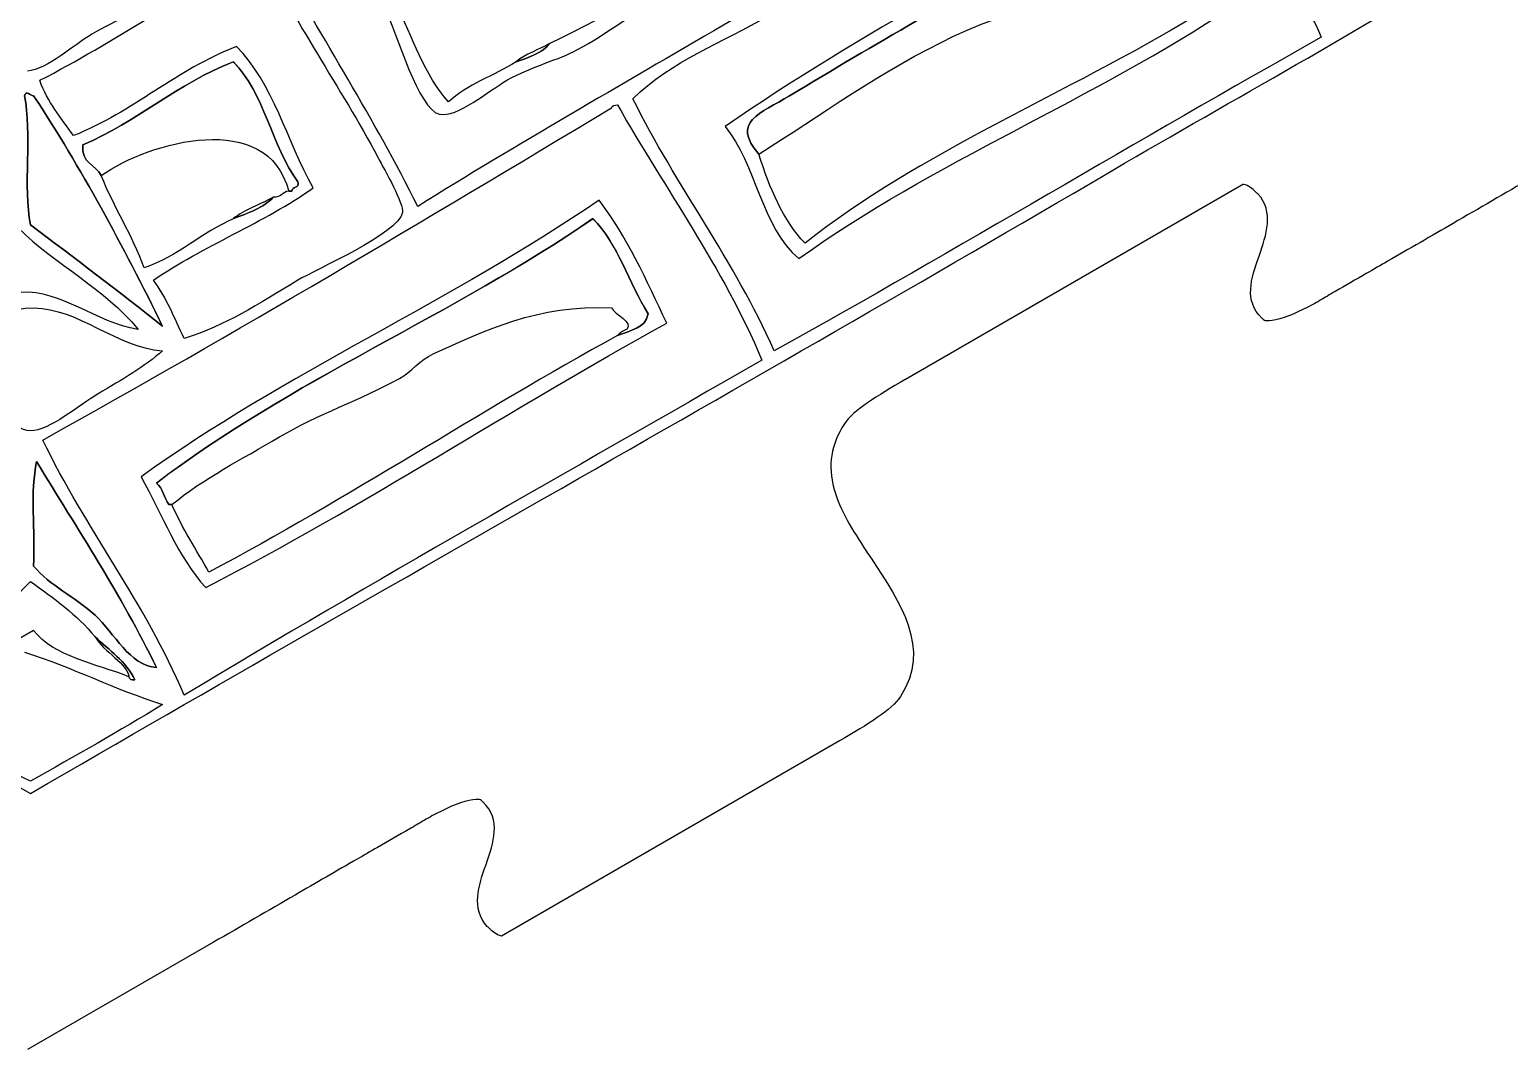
# Model space of a CAD drawing. Extents: x 6 to 958, y 3 to 221.
# Drawn here: x 669.6 to 751.5, y 4 to 60.5 of the extents above; entities that cross this region are included whole.
import ezdxf

# ---------------------------------------------------------------- set-up
doc = ezdxf.new("R2010")
doc.units = 0
doc.layers.get('0').update_dxf_attribs({"linetype": 'CONTINUOUS'})

msp = doc.modelspace()

# ---------------------------------------------------------------- linework, layer by layer
at = {"color": 5}
for points in [[(698.34975, 59.70825)], [(669.7725, 56.81625)], [(673.51575, 52.3935)], [(683.04075, 51.20325)], [(669.94275, 36.5745)], [(676.57725, 35.3835)], [(675.0465, 24.66825)]]:
    msp.add_lwpolyline(points, close=True, dxfattribs=at)
at = {"color": 7}
for points in [[(692.2275, 55.797)], [(708.04575, 55.11525)], [(672.495, 54.09525)], [(669.603, 49.6725)], [(676.407, 46.61025)], [(675.5565, 43.8885)], [(702.093, 43.548)], [(710.7675, 42.69825)], [(669.603, 38.2755)], [(675.72675, 35.72475)], [(669.603, 29.94075)], [(673.17525, 28.0695)], [(678.10875, 23.64675)], [(669.603, 18.885)]]:
    msp.add_lwpolyline(points, close=True, dxfattribs=at)
for points in [[(736.743, 51.91125), (736.7445, 51.91425), (736.731, 51.91425), (718.0275, 41.11275), (718.029, 41.11575), (718.02, 41.10975)], [(714.384, 21.126), (695.67075, 10.32075)], [(679.731, 9.97575), (679.7265, 9.97725), (669.42975, 4.04775)]]:
    msp.add_lwpolyline(points, dxfattribs=at)
for points in [[(724.54575, 71.10525), (713.934, 63.7425), (702.10725, 57.59475), (691.03425, 50.6925)], [(717.57075, 70.935), (711.06825, 67.2885), (705.2205, 62.98575), (698.349, 59.70825)], [(731.69025, 69.234), (723.798, 64.53825), (715.5, 60.24975), (708.04575, 55.11525)], [(588.636, 64.9815), (615.50325, 49.26675), (642.45225, 33.636), (669.603, 18.20325)], [(711.618, 56.81625), (716.3865, 59.70225), (720.906, 62.244), (725.5665, 64.9815)], [(730.1595, 53.07525), (736.896, 57.0255), (743.7495, 60.69), (750.23175, 64.9815)], [(738.15225, 65.49225), (738.98925, 63.5505), (740.22975, 62.01375), (741.0435, 60.04875)], [(670.11375, 57.6675), (674.28075, 59.79375), (677.904, 62.463), (682.191, 64.4715)], [(682.53075, 64.4715), (684.033, 61.16625), (686.79375, 57.22125), (688.8255, 53.41575)], [(691.03425, 50.6925), (688.63275, 55.54875), (685.75875, 59.931), (683.2095, 64.6425)], [(676.5765, 62.42925), (675.64125, 61.437), (674.32275, 60.99675), (673.00425, 60.219)], [(699.8805, 59.3685), (701.51025, 60.243), (703.059, 61.47825), (704.814, 62.43)], [(689.16525, 61.75125), (689.9505, 60.138), (691.05375, 56.0805), (692.2275, 55.797)], [(692.736, 56.4765), (691.41825, 57.9375), (690.73575, 60.03225), (689.84475, 61.92075)], [(712.1295, 47.80125), (719.46075, 53.1135), (728.5575, 56.66175), (736.113, 61.75125)], [(702.942, 56.64675), (705.06975, 58.7475), (707.9115, 59.75475), (710.42625, 61.23975)], [(734.07075, 61.23825), (726.978, 56.93475), (718.8195, 53.697), (712.4685, 48.65175)], [(673.00425, 60.219), (671.95725, 59.601), (670.57125, 58.28625), (669.43275, 58.17675)], [(741.0435, 60.04875), (730.87275, 54.345), (720.9735, 48.36825), (710.7675, 42.69825)], [(681, 59.538), (677.64525, 58.2435), (675.30975, 55.92975), (671.9835, 54.606)], [(685.2525, 51.71475), (683.799, 54.288), (683.025, 57.53775), (681, 59.538)], [(695.9685, 57.66825), (697.4535, 58.48425), (698.811, 58.794), (699.8805, 59.3685)], [(698.349, 59.70825), (697.9245, 59.1705), (697.18575, 58.9425), (696.47925, 58.68825)], [(672.495, 54.09525), (675.52425, 55.37475), (677.71125, 57.498), (680.829, 58.68825)], [(680.829, 58.68825), (682.53825, 56.9955), (682.956, 54.0105), (684.402, 52.05375)], [(696.47925, 58.68825), (695.24925, 57.93225), (693.77325, 57.4245), (692.736, 56.4765)], [(671.9835, 54.606), (671.3025, 55.56675), (670.551, 56.46075), (670.11375, 57.6675)], [(692.2275, 55.797), (693.20625, 55.5585), (695.00625, 57.138), (695.9685, 57.66825)], [(669.603, 49.6725), (669.177, 51.74025), (669.71325, 54.774), (669.26325, 56.81625)], [(669.26325, 56.81625), (669.38775, 57.12), (669.57225, 56.84175), (669.77325, 56.81625)], [(669.77325, 56.81625), (672.4125, 52.82175), (674.72475, 48.50025), (676.917, 44.0595)], [(710.7675, 42.69825), (708.5385, 47.72775), (705.35475, 51.80175), (702.942, 56.64675)], [(709.917, 53.58375), (708.35025, 55.38225), (709.986, 55.82925), (711.618, 56.81625)], [(670.284, 37.76625), (680.96775, 43.695), (691.36425, 49.91175), (701.7525, 56.1375)], [(701.7525, 56.1375), (701.75625, 56.30175), (701.9595, 56.26875), (702.093, 56.30775)], [(702.093, 56.30775), (704.7585, 51.603), (707.889, 47.36175), (710.08725, 42.18825)], [(708.04575, 55.11525), (709.761, 53.03025), (710.06475, 49.53675), (712.1295, 47.80125)], [(673.515, 52.3935), (673.22775, 53.0145), (672.38325, 53.07675), (672.495, 54.09525)], [(688.8255, 53.41575), (689.235, 52.64775), (690.279, 50.8365), (690.186, 50.3535)], [(712.4685, 48.65175), (711.2505, 49.929), (710.514, 51.68625), (709.917, 53.58375)], [(669.603, 18.20325), (689.73225, 29.90625), (710.1765, 41.35575), (730.1595, 53.07525)], [(675.89625, 47.292), (675.222, 49.11225), (674.23725, 50.622), (673.515, 52.3935)], [(676.407, 46.61025), (679.17, 48.4965), (682.52175, 49.794), (685.2525, 51.71475)], [(684.402, 52.05375), (684.495, 51.67725), (684.07575, 51.81225), (684.0615, 51.54375)], [(737.39625, 51.504), (737.2485, 51.64575), (737.02575, 51.861), (736.743, 51.91125)], [(752.67525, 52.2585), (751.218, 51.42225), (749.7555, 50.5725), (748.341, 49.7535)], [(701.07225, 51.033), (693.04275, 45.5115), (683.58225, 41.4195), (675.72675, 35.72475)], [(683.04, 51.2025), (682.503, 50.607), (681.64875, 50.3265), (680.829, 50.01225)], [(683.89125, 51.54375), (683.56725, 51.47025), (683.46375, 51.177), (683.04, 51.2025)], [(684.0615, 51.54375), (684.0045, 51.54375), (683.9475, 51.54375), (683.89125, 51.54375)], [(704.81475, 44.229), (703.68975, 46.62), (702.6015, 49.04625), (701.07225, 51.033)], [(737.53275, 51.387), (737.502, 51.40275), (737.45475, 51.447), (737.39625, 51.504)], [(737.59725, 47.9415), (738.0105, 49.13475), (738.438, 50.37), (737.53275, 51.387)], [(680.829, 50.01225), (679.0635, 49.22775), (677.78625, 47.95275), (675.89625, 47.292)], [(676.5765, 35.3835), (683.89425, 40.9935), (693.081, 44.7345), (700.73175, 50.01225)], [(690.186, 50.3535), (689.95725, 49.16175), (685.39425, 47.211), (684.40275, 46.61025)], [(700.73175, 50.01225), (702.12375, 48.627), (702.714, 46.4385), (703.7925, 44.73975)], [(668.922, 49.50225), (670.977, 47.4735), (673.7295, 46.14375), (675.5565, 43.8885)], [(676.917, 44.0595), (674.51925, 45.972), (672.054, 47.81475), (669.603, 49.6725)], [(748.341, 49.7535), (747.1425, 49.05825), (745.9035, 48.33975), (744.714, 47.65575)], [(737.76, 44.50425), (736.746, 45.47925), (737.15925, 46.67625), (737.59725, 47.9415)], [(744.714, 47.65575), (744.3495, 47.4465), (743.94675, 47.214), (743.5245, 46.971)], [(743.5245, 46.971), (742.9695, 46.65075), (742.38075, 46.3125), (741.80925, 45.98325)], [(675.5565, 43.8885), (673.19775, 44.26125), (671.28825, 46.086), (669.0915, 45.93075)], [(678.10875, 43.37925), (677.57325, 44.4885), (677.1225, 45.681), (676.407, 46.61025)], [(684.40275, 46.61025), (682.1355, 45.24), (680.48325, 44.14275), (678.10875, 43.37925)], [(741.80925, 45.98325), (741.663, 45.8985), (741.5205, 45.81375), (741.38325, 45.73275)], [(662.9685, 42.35775), (665.3955, 42.837), (667.3035, 45.12075), (669.7725, 45.0795)], [(669.7725, 45.0795), (672.3015, 45.03825), (674.25075, 42.9285), (676.91625, 42.69825)], [(740.57925, 45.2715), (739.7955, 44.8605), (739.14675, 44.535), (738.51975, 44.409)], [(741.38325, 45.73275), (741.114, 45.57), (740.8575, 45.41775), (740.57925, 45.2715)], [(679.299, 29.60025), (688.1265, 34.15425), (696.17775, 39.48375), (704.81475, 44.229)], [(703.7925, 44.73975), (703.641, 43.92825), (702.7695, 43.8345), (702.093, 43.548)], [(737.808, 44.463), (737.7945, 44.484), (737.78175, 44.50125), (737.76, 44.50425)], [(738.51975, 44.409), (737.9205, 44.2875), (737.85, 44.39775), (737.808, 44.463)], [(702.093, 43.548), (694.404, 39.33), (687.2535, 34.57425), (679.46925, 30.45225)], [(676.91625, 42.69825), (675.91425, 41.8245), (674.69475, 41.1135), (673.344, 40.31775)], [(710.08725, 42.18825), (699.4005, 36.036), (688.62225, 29.973), (678.10875, 23.64675)], [(718.02, 41.10975), (716.4615, 40.20975), (715.1325, 39.40425), (714.645, 38.6535)], [(669.603, 38.2755), (668.62875, 38.30625), (667.0875, 39.81), (666.20025, 40.31775)], [(673.344, 40.31775), (672.3525, 39.732), (670.599, 38.244), (669.603, 38.2755)], [(714.645, 38.6535), (713.91, 37.52025), (713.721, 36.351), (714.0675, 35.076)], [(678.10875, 23.64675), (675.93825, 28.79175), (672.66675, 32.835), (670.284, 37.76625)], [(669.7725, 30.79125), (669.86475, 32.68425), (669.576, 34.95825), (669.94275, 36.5745)], [(669.94275, 36.5745), (672.2025, 32.823), (674.61375, 29.22525), (676.57725, 25.17825)], [(675.72675, 35.72475), (676.881, 33.6465), (677.76075, 31.29525), (679.299, 29.60025)], [(677.25675, 34.19325), (677.00475, 34.566), (676.92525, 35.1105), (676.5765, 35.3835)], [(714.0675, 35.076), (714.3855, 33.90675), (715.10325, 32.7675), (715.872, 31.605)], [(677.427, 34.19325), (677.3715, 34.19325), (677.3145, 34.19325), (677.25675, 34.19325)], [(679.46925, 30.45225), (678.78825, 31.69875), (678.0165, 32.8545), (677.427, 34.19325)], [(715.872, 31.605), (715.95525, 31.479), (716.04075, 31.3515), (716.1255, 31.22325)], [(716.1255, 31.22325), (717.7665, 28.761), (719.46375, 26.214), (717.7545, 23.57775)], [(673.17525, 28.0695), (672.0675, 29.085), (670.659, 29.71875), (669.7725, 30.79125)], [(663.81975, 24.3285), (665.48625, 26.45925), (667.75725, 27.98775), (669.603, 29.94075)], [(669.603, 29.94075), (670.8825, 29.00925), (672.17925, 28.09425), (673.176, 26.87925)], [(676.57725, 25.17825), (675.072, 25.2855), (674.27925, 27.05775), (673.17525, 28.0695)], [(669.77325, 27.2205), (667.8795, 26.16675), (666.087, 25.0095), (663.81975, 24.3285)], [(675.0465, 24.669), (673.17825, 25.40775), (670.9245, 25.7625), (669.77325, 27.2205)], [(673.176, 26.87925), (673.9575, 26.13), (674.8875, 25.53), (675.38625, 24.49875)], [(669.26325, 26.0295), (671.94375, 25.194), (674.229, 23.964), (676.917, 23.1375)], [(675.38625, 24.49875), (675.189, 24.471), (675.084, 24.5355), (675.0465, 24.669)], [(676.917, 23.1375), (674.54325, 21.6555), (672.0525, 20.28975), (669.603, 18.885)], [(717.7545, 23.57775), (717.2655, 22.8255), (715.938, 22.023), (714.384, 21.126)], [(669.603, 18.885), (667.134, 20.043), (664.9665, 21.5055), (662.62875, 22.797)], [(693.88425, 17.826), (693.25575, 17.6985), (692.6055, 17.37375), (691.82175, 16.962)], [(694.6035, 17.769), (694.55925, 17.8365), (694.4865, 17.9475), (693.88425, 17.826)], [(694.64925, 17.73075), (694.6275, 17.73375), (694.617, 17.74875), (694.6035, 17.769)], [(694.815, 14.28225), (695.23425, 15.49575), (695.66925, 16.75125), (694.64925, 17.73075)], [(690.99525, 16.488), (690.86475, 16.41), (690.72975, 16.32975), (690.591, 16.248)], [(691.82175, 16.962), (691.536, 16.81125), (691.27275, 16.6545), (690.99525, 16.488)], [(690.591, 16.248), (689.99775, 15.90825), (689.38575, 15.55575), (688.80975, 15.2235)], [(688.80975, 15.2235), (688.413, 14.994), (688.032, 14.77575), (687.68775, 14.57775)], [(687.68775, 14.57775), (686.55825, 13.92675), (685.38375, 13.24575), (684.24675, 12.58725)], [(694.8765, 10.8465), (693.97725, 11.85825), (694.40325, 13.0905), (694.815, 14.28225)], [(684.24675, 12.58725), (682.773, 11.73225), (681.24675, 10.848), (679.731, 9.97575)], [(695.0145, 10.728), (694.956, 10.785), (694.90875, 10.82925), (694.8765, 10.8465)], [(695.67075, 10.32075), (695.3865, 10.37325), (695.16375, 10.587), (695.0145, 10.728)]]:
    msp.add_open_spline(points, degree=3, dxfattribs=at)
at = {"color": 5}
for points in [[(725.56575, 64.9815), (720.90525, 62.24475), (716.3865, 59.70225), (711.61725, 56.81625)], [(709.91625, 53.58375), (716.586, 57.73275), (723.993, 64.038), (733.9005, 61.92)], [(698.34975, 59.70825), (697.7475, 59.34675), (696.98625, 59.145), (696.48, 58.68825)], [(696.48, 58.68825), (697.1865, 58.9425), (697.9245, 59.17125), (698.34975, 59.70825)], [(680.82975, 58.68825), (677.712, 57.498), (675.525, 55.37475), (672.49575, 54.09525)], [(684.40275, 52.05375), (682.95675, 54.0105), (682.53975, 56.9955), (680.82975, 58.68825)], [(669.2625, 56.81625), (669.71325, 54.774), (669.17625, 51.74025), (669.60225, 49.6725)], [(669.7725, 56.81625), (669.5715, 56.84175), (669.387, 57.12), (669.2625, 56.81625)], [(676.91625, 44.0595), (674.724, 48.50025), (672.41175, 52.82175), (669.7725, 56.81625)], [(711.61725, 56.81625), (709.98525, 55.83), (708.35025, 55.383), (709.91625, 53.58375)], [(673.51575, 52.3935), (676.212, 54.321), (682.72425, 56.055), (683.892, 51.54375)], [(672.49575, 54.09525), (672.38325, 53.07675), (673.22775, 53.0145), (673.51575, 52.3935)], [(684.06225, 51.54375), (684.07725, 51.8115), (684.49575, 51.6765), (684.40275, 52.05375)], [(683.04075, 51.20325), (682.3245, 50.7855), (681.45075, 50.52675), (680.82975, 50.013)], [(680.82975, 50.013), (681.64875, 50.32725), (682.50375, 50.607), (683.04075, 51.20325)], [(683.892, 51.54375), (683.9475, 51.54375), (684.0045, 51.54375), (684.06225, 51.54375)], [(700.73325, 50.013), (693.081, 44.7345), (683.89425, 40.99425), (676.57725, 35.3835)], [(703.794, 44.7405), (702.7155, 46.43925), (702.12525, 48.62775), (700.73325, 50.013)], [(669.60225, 49.6725), (672.054, 47.81475), (674.51925, 45.972), (676.91625, 44.0595)], [(691.887, 42.52875), (694.71525, 43.81125), (697.69875, 45.2835), (701.75325, 45.0795)], [(701.75325, 45.0795), (701.94525, 44.697), (703.00275, 44.30025), (702.603, 43.88925)], [(702.09375, 43.54875), (702.77025, 43.83525), (703.641, 43.929), (703.794, 44.7405)], [(702.603, 43.88925), (702.402, 43.80825), (702.21825, 43.70775), (702.09375, 43.54875)], [(690.0165, 41.1675), (690.69, 41.541), (691.16625, 42.20175), (691.887, 42.52875)], [(683.38125, 37.935), (685.50375, 39.1965), (687.85575, 39.97575), (690.0165, 41.1675)], [(677.42775, 34.19325), (679.2195, 35.664), (681.2715, 36.68175), (683.38125, 37.935)], [(669.94275, 36.5745), (669.57675, 34.95825), (669.86475, 32.68425), (669.7725, 30.79125)], [(676.5765, 25.17825), (674.613, 29.22525), (672.2025, 32.823), (669.94275, 36.5745)], [(676.57725, 35.3835), (676.926, 35.10975), (677.0055, 34.56525), (677.2575, 34.19325)], [(677.2575, 34.19325), (677.3145, 34.19325), (677.3715, 34.19325), (677.42775, 34.19325)], [(669.7725, 30.79125), (670.659, 29.71875), (672.06825, 29.08575), (673.17525, 28.0695)], [(673.17525, 28.0695), (674.27925, 27.05775), (675.07125, 25.2855), (676.5765, 25.17825)], [(675.38625, 24.498), (674.8875, 25.52925), (673.9575, 26.13), (673.176, 26.8785)], [(673.176, 26.8785), (673.617, 26.07075), (675.02775, 25.3335), (675.0465, 24.66825)], [(675.0465, 24.66825), (675.084, 24.5355), (675.189, 24.47025), (675.38625, 24.498)]]:
    msp.add_open_spline(points, degree=3, dxfattribs=at)

doc.saveas('drawing.dxf')
